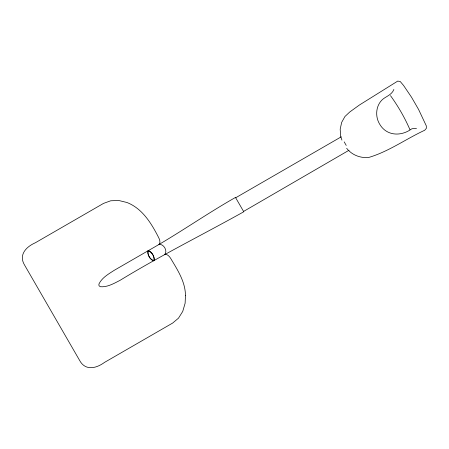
<?xml version="1.0" encoding="UTF-8"?>
<svg xmlns="http://www.w3.org/2000/svg" width="449" height="449" viewBox="0 0 449 449"><rect width="100%" height="100%" fill="white"/><g stroke="black" fill="none" stroke-linecap="round" stroke-linejoin="round"><path stroke-width="0.67" d="M148.047 250.873L148.709 250.643C152.155 252.237 154.647 256.547 154.299 260.33L153.35 260.88C149.904 259.286 147.412 254.976 147.76 251.193L148.136 250.744M393.868 89.452C392.465 93.476 388.576 95.497 385.09 97.618C376.161 102.866 374.427 115.348 379.5 123.879C386.381 136.126 401.064 136.692 411.632 128.902C413.215 128.347 414.893 128.711 416.498 128.65M235.686 197.773L341.262 136.816M243.577 211.44L349.019 150.252M346.662 148.288C351.735 154.916 360.362 158.284 368.607 157.492C388.654 151.616 405.89 138.977 424.703 130.255L426.331 128.363L426.303 125.877L418.603 109.494L411.509 97.209L403.572 85.467L400.233 81.522L397.752 81.089L359.391 105.032L349.743 112.003L344.944 116.51L341.672 122.375L340.19 129.121L340.617 136.215L341.947 140.116M390.484 95.637C398.156 106.261 404.779 117.689 409.965 129.733M344.187 141.884L346.23 145.42M185.459 295.627L185.117 303.266L182.721 311.443L178.478 318.178L172.635 323.072L104.516 362.399C96.069 368.595 85.17 371.054 79.507 360.216L24.807 265.477C18.257 255.15 25.834 246.939 35.42 242.724L103.539 203.397L110.701 200.787L118.654 200.473L126.932 202.488C142.367 208.493 151.408 223.383 158.587 237.454A6.421 3.368 60 0 1 158.879 244.542L114.282 270.287C108.551 274.013 101.906 277.701 98.887 284.133L99.021 285.788L100.385 286.731C107.468 287.332 113.984 283.42 120.074 280.322C160.338 255.7 202.594 234.737 243.768 211.771L235.495 197.442C209.391 212.225 184.724 229.338 158.879 244.542C163.565 243.347 168.049 251.114 164.671 254.572A6.421 3.368 60 0 1 170.659 258.366C177.478 269.843 185.426 281.764 185.459 295.627M148.013 251.563C147.687 255.049 149.977 259.017 153.16 260.471L154.046 259.96C154.372 256.474 152.082 252.506 148.9 251.053L148.013 251.563"/></g></svg>
